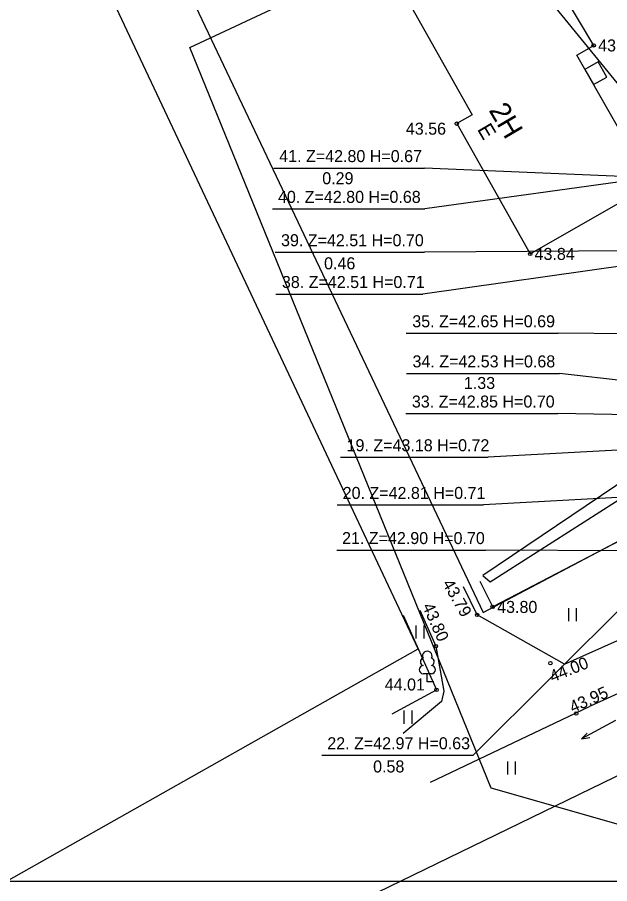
# Model space of a CAD drawing. Extents: x 642747 to 644424, y 6457048 to 6458238.
# Drawn here: x 643559.5 to 643594, y 6457712.6 to 6457763.1 of the extents above; entities that cross this region are included whole.
import ezdxf

# ---------------------------------------------------------------- set-up
doc = ezdxf.new("R2010")
doc.units = 0
for name, color, linetype in [('ABIJOONIS', 7, 'Continuous'), ('AED', 7, 'Continuous'), ('HALJASTUS', 7, 'Continuous'), ('HOONE', 7, 'Continuous'), ('JOONSIDE', 7, 'Continuous'), ('KOORDPUNKT', 7, 'Continuous'), ('KORGUS', 7, 'Continuous'), ('MOOTPIIR', 7, 'Continuous'), ('MPOHULIIN', 7, 'Continuous'), ('PIIR', 7, 'Continuous'), ('PUU', 7, 'Continuous'), ('TEE', 7, 'Continuous'), ('VEEKOGU', 7, 'Continuous'), ('VORMISTUS', 7, 'Continuous')]:
    doc.layers.add(name, color=color, linetype=linetype)

msp = doc.modelspace()

# ---------------------------------------------------------------- linework, layer by layer
at = {"layer": 'ABIJOONIS'}
msp.add_lwpolyline([(643559.256, 6457768.845), (643586.619, 6457768.845), (643601.707, 6457750.393)], dxfattribs=at)
at = {"layer": 'AED'}
for points in [[(643599.932, 6457750.551), (643606.26, 6457738.679), (643587.185, 6457728.734), (643586.448, 6457730.214)], [(643581.956, 6457728.263), (643583.906, 6457723.899)], [(643581.31, 6457722.502), (643583.906, 6457723.899)]]:
    msp.add_lwpolyline(points, dxfattribs=at)
at = {"layer": 'HALJASTUS'}
for p, q in [((643591.608, 6457728.657), (643591.608, 6457727.896)), ((643592.063, 6457728.657), (643592.063, 6457727.896)), ((643582.708, 6457727.652), (643582.708, 6457726.891)), ((643583.164, 6457727.652), (643583.164, 6457726.891)), ((643582.008, 6457722.689), (643582.008, 6457721.928)), ((643582.463, 6457722.689), (643582.463, 6457721.928)), ((643588.041, 6457719.724), (643588.041, 6457718.963)), ((643588.496, 6457719.724), (643588.496, 6457718.963))]:
    msp.add_line(p, q, dxfattribs=at)
at = {"layer": 'HOONE'}
msp.add_lwpolyline([(643588.724, 6457768.77), (643581.845, 6457764.782), (643585.992, 6457757.422), (643585.088, 6457756.913), (643589.368, 6457749.316), (643596.414, 6457753.342), (643592.09, 6457760.908), (643593.076, 6457761.472), (643588.724, 6457768.77)], dxfattribs=at)
msp.add_lwpolyline([(643593.846, 6457759.626), (643593.339, 6457760.514), (643592.567, 6457760.073), (643593.074, 6457759.185)], close=True, dxfattribs=at)
at = {"layer": 'KOORDPUNKT'}
for p, q in [((643574.417, 6457754.32), (643583.202, 6457754.32)), ((643596.167, 6457753.774), (643583.202, 6457754.32)), ((643596.452, 6457753.774), (643583.231, 6457751.942)), ((643574.342, 6457751.942), (643583.231, 6457751.942)), ((643599.79, 6457749.535), (643583.202, 6457749.415)), ((643574.487, 6457749.415), (643583.202, 6457749.415)), ((643600.223, 6457749.39), (643583.113, 6457746.978)), ((643574.538, 6457746.978), (643583.113, 6457746.978)), ((643582.143, 6457744.689), (643590.997, 6457744.689)), ((643607.58, 6457744.598), (643590.997, 6457744.689)), ((643582.155, 6457742.351), (643591.079, 6457742.351)), ((643610.37, 6457740.104), (643591.079, 6457742.351)), ((643582.121, 6457740.01), (643590.975, 6457740.01)), ((643611.606, 6457739.601), (643590.975, 6457740.01)), ((643610.909, 6457738.789), (643586.92, 6457737.461)), ((643578.311, 6457737.461), (643586.92, 6457737.461)), ((643604.969, 6457735.706), (643586.657, 6457734.68)), ((643578.118, 6457734.68), (643586.657, 6457734.68)), ((643578.082, 6457732.05), (643586.761, 6457732.05)), ((643597.345, 6457731.983), (643586.761, 6457732.05)), ((643597.39, 6457731.403), (643586.041, 6457720.085)), ((643577.221, 6457720.085), (643586.041, 6457720.085))]:
    msp.add_line(p, q, dxfattribs=at)
at = {"layer": 'KORGUS'}
for centre in [(643593.076, 6457761.472), (643585.088, 6457756.913), (643589.368, 6457749.316), (643587.185, 6457728.734), (643586.273, 6457728.269), (643583.872, 6457726.447), (643590.551, 6457725.454), (643583.906, 6457723.899), (643592.058, 6457722.522)]:
    msp.add_circle(centre, 0.1, dxfattribs=at)
at = {"layer": 'MOOTPIIR'}
msp.add_lwpolyline([(643569.511, 6457761.345), (643609.999, 6457780.272), (643623.002, 6457757.205), (643653.442, 6457772.879), (643626.253, 6457810.732), (643660.83, 6457826.11), (643636.745, 6457869.286), (643611.92, 6457861.005), (643591.75, 6457893.609), (643688.463, 6457893.609), (643745.87, 6457781.825), (643604.87, 6457713.093), (643587.095, 6457718.169)], close=True, dxfattribs=at)
at = {"layer": 'MPOHULIIN'}
for p, q in [((643594.351, 6457722.112), (643592.374, 6457721.036)), ((643592.374, 6457721.036), (643592.7, 6457721.382)), ((643592.374, 6457721.036), (643592.843, 6457721.12))]:
    msp.add_line(p, q, dxfattribs=at)
at = {"layer": 'PIIR'}
msp.add_lwpolyline([(643947.12, 6457884.94), (643861.19, 6457845.01), (643781.71, 6457807.93), (643688.47, 6457764.51), (643652.37, 6457747), (643563.86, 6457704.02), (643410.76, 6457597.72)], dxfattribs=at)
for points in [[(643559.57, 6457785.41), (643586.62, 6457728.41), (643611.5, 6457741.53), (643579.43, 6457794.74)], [(643549.75, 6457707.64), (643582.83, 6457726.3), (643562.55, 6457769.35), (643528.76, 6457751.08)]]:
    msp.add_lwpolyline(points, close=True, dxfattribs=at)
at = {"layer": 'PUU'}
for p, q in [((643583.61, 6457724.835), (643583.13, 6457724.835)), ((643583.37, 6457724.36), (643583.37, 6457724.835)), ((643583.75, 6457724.36), (643583.37, 6457724.36))]:
    msp.add_line(p, q, dxfattribs=at)
for centre, radius, start, end in [((643583.2, 6457725.533), 0.233, 109.0217, 253.1415), ((643583.37, 6457725.88), 0.277, 332.5799, 207.4201), ((643583.54, 6457725.533), 0.233, 286.8508, 70.9859), ((643583.133, 6457725.072), 0.238, 90.0016, 269.3953), ((643583.607, 6457725.072), 0.238, 270.6047, 89.9984)]:
    msp.add_arc(centre, radius, start, end, dxfattribs=at)
at = {"layer": 'TEE'}
for points in [[(643591.378, 6457725.39), (643607.135, 6457732.434), (643624.332, 6457740.679), (643639.606, 6457747.955), (643652.713, 6457754.324), (643669.001, 6457761.754), (643685.068, 6457768.799), (643701.351, 6457776.203), (643713.895, 6457783.782)], [(643715.901, 6457779.108), (643702.834, 6457773.414), (643686.176, 6457765.807), (643670.195, 6457758.67), (643654.255, 6457751.288), (643640.687, 6457745.288), (643625.497, 6457737.898), (643608.364, 6457729.964), (643592.838, 6457722.926)], [(643591.378, 6457725.39), (643586.273, 6457728.269), (643585.475, 6457729.905)], [(643582.941, 6457728.536), (643583.872, 6457726.447), (643584.337, 6457723.818), (643584.19, 6457723.227), (643581.964, 6457721.346)], [(643583.565, 6457718.518), (643592.838, 6457722.926)]]:
    msp.add_lwpolyline(points, dxfattribs=at)
at = {"layer": 'VEEKOGU'}
msp.add_lwpolyline([(643587.033, 6457730.203), (643604.403, 6457741.281), (643603.85, 6457742.197), (643586.611, 6457730.563), (643587.033, 6457730.203)], dxfattribs=at)
at = {"layer": 'VORMISTUS'}
msp.add_line((643501.489, 6457712.751), (643774.489, 6457712.751), dxfattribs=at)

# ---------------------------------------------------------------- texts
at = {"layer": 'HOONE'}
for s, height, p in [('2H', 1.2, (643586.932, 6457757.692)), ('E', 0.9, (643586.256, 6457756.586))]:
    msp.add_text(s, height=height, rotation=300.4855, dxfattribs=at).set_placement(p)
at = {"layer": 'JOONSIDE'}
for s, p in [('0.29', (643577.241, 6457753.378)), ('0.46', (643577.348, 6457748.419)), ('1.33', (643585.503, 6457741.441)), ('0.58', (643580.208, 6457719.083))]:
    msp.add_text(s, height=0.7, dxfattribs=at).set_placement(p)
at = {"layer": 'KOORDPUNKT'}
for s, p in [('41. Z=42.80 H=0.67', (643574.732, 6457754.67)), ('40. Z=42.80 H=0.68', (643574.657, 6457752.292)), ('39. Z=42.51 H=0.70', (643574.837, 6457749.765)), ('38. Z=42.51 H=0.71', (643574.888, 6457747.328)), ('35. Z=42.65 H=0.69', (643582.493, 6457745.039)), ('34. Z=42.53 H=0.68', (643582.505, 6457742.701)), ('33. Z=42.85 H=0.70', (643582.471, 6457740.36)), ('19. Z=43.18 H=0.72', (643578.661, 6457737.811)), ('20. Z=42.81 H=0.71', (643578.433, 6457735.03)), ('21. Z=42.90 H=0.70', (643578.397, 6457732.4)), ('22. Z=42.97 H=0.63', (643577.536, 6457720.435))]:
    msp.add_text(s, height=0.7, dxfattribs=at).set_placement(p)
at = {"layer": 'KORGUS'}
for s, p in [(' 43.50', (643593.076, 6457761.122)), (' 43.56', (643581.859, 6457756.269)), (' 43.84', (643589.368, 6457748.966)), (' 43.80', (643587.185, 6457728.384)), (' 44.01', (643580.627, 6457723.862))]:
    msp.add_text(s, height=0.7, dxfattribs=at).set_placement(p)
for s, rotation, p in [(' 43.79', 299.8212, (643584.098, 6457730.328)), (' 43.80', 294.1044, (643582.957, 6457729.02)), (' 44.00', 22.0909, (643590.434, 6457724.227)), (' 43.95', 24.1688, (643591.621, 6457722.431))]:
    msp.add_text(s, height=0.7, rotation=rotation, dxfattribs=at).set_placement(p)

doc.saveas('drawing.dxf')
